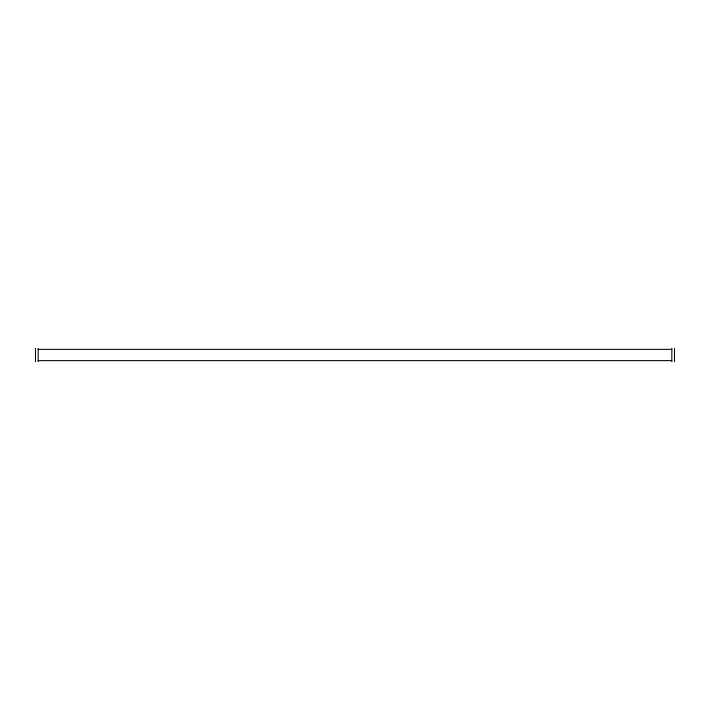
<?xml version="1.0" encoding="UTF-8"?>
<svg xmlns="http://www.w3.org/2000/svg" width="710" height="710" viewBox="0 0 710 710"><rect width="100%" height="100%" fill="white"/><g stroke="black" fill="none" stroke-linecap="round" stroke-linejoin="round"><path stroke-width="1.06" d="M38.171 349.373L671.829 349.373M38.171 360.627L671.829 360.627M674.5 348.326L674.5 361.674M671.829 348.326L671.829 361.674M38.171 348.326L38.171 361.674M35.5 348.326L35.5 361.674"/></g></svg>
